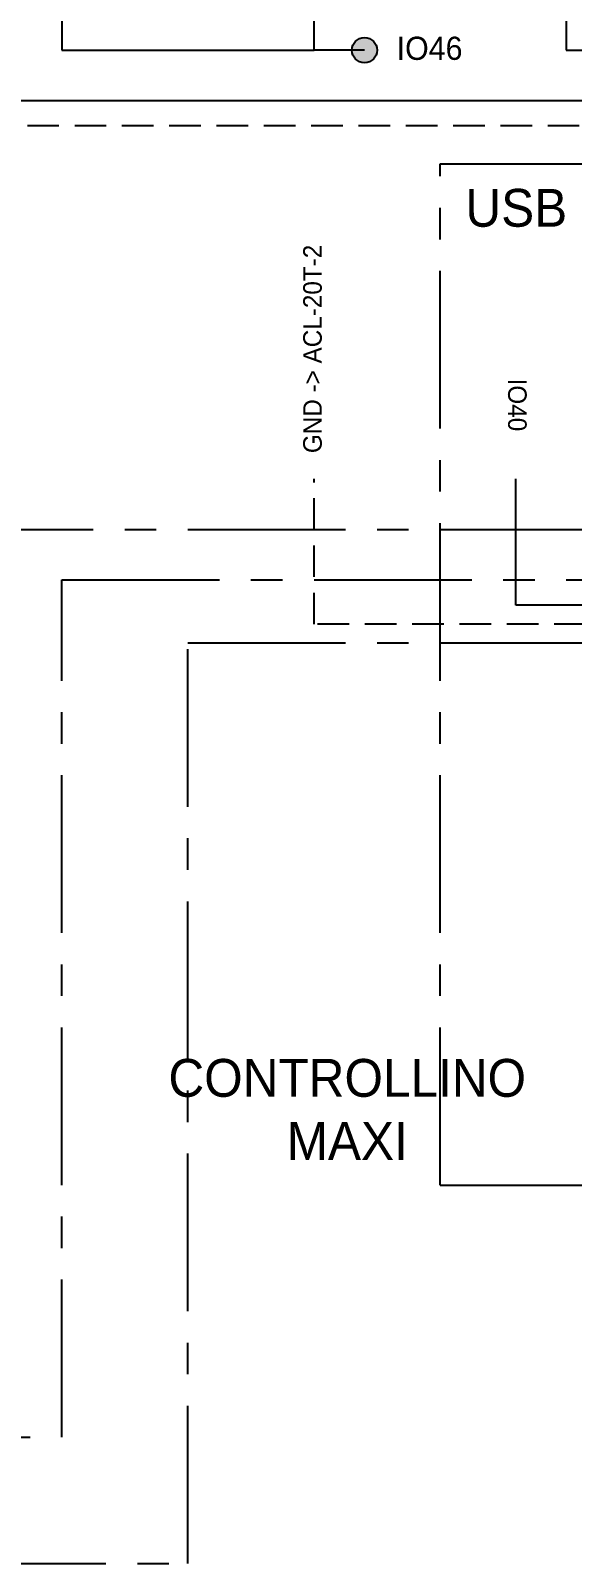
# Model space of a CAD drawing. Header units: millimetres. Extents: x 52 to 3850, y 79 to 1546.
# Drawn here: x 1113.9 to 1221.2, y 825 to 1128.9 of the extents above; entities that cross this region are included whole.
import ezdxf

# ---------------------------------------------------------------- set-up
doc = ezdxf.new("R2010")
doc.units = ezdxf.units.MM
doc.header["$LTSCALE"] = 25
doc.linetypes.add('CENTER', pattern=[2, 1.25, -0.25, 0.25, -0.25])
doc.linetypes.add('HIDDEN', pattern=[0.375, 0.25, -0.125])
doc.layers.add('BOM', color=7, linetype='Continuous', lineweight=25)
doc.layers.add('Terminal_IO', color=3, linetype='Continuous', lineweight=25)
for name, color, linetype in [('Power_12V', 50, 'Continuous'), ('Power_24V', 40, 'Continuous'), ('Power_GND', 7, 'HIDDEN'), ('Wire_Communication', 140, 'CENTER')]:
    doc.layers.add(name, color=color, linetype=linetype)
doc.styles.add('STD', font='Gulim.ttf', dxfattribs={"height": 15})

msp = doc.modelspace()

# ---------------------------------------------------------------- hatches: boundary and pattern name
at = {"layer": 'Power_24V'}
h = msp.add_hatch(color=256, dxfattribs=at)
h.dxf.hatch_style = 1
edge = h.paths.add_edge_path()
edge.add_arc((1180, 1125), 2.5, 0, 360)

# ---------------------------------------------------------------- linework, layer by layer
at = {"layer": 'BOM'}
for points in [[(1120, 1125), (1170, 1125), (1170, 1175), (1120, 1175)], [(1220, 1125), (1295, 1125), (1295, 1175), (1220, 1175)]]:
    msp.add_lwpolyline(points, close=True, dxfattribs=at)
at = {"layer": 'Power_12V'}
msp.add_line((1035, 1115), (1315, 1115), dxfattribs=at)
at = {"layer": 'Power_24V'}
msp.add_line((1180, 1125), (1170, 1125), dxfattribs=at)
msp.add_circle((1180, 1125), 2.5, dxfattribs=at)
at = {"layer": 'Power_GND'}
for p, q in [((1306.95, 1110), (1040, 1110)), ((1170, 1011.19), (1170, 1040)), ((1242.6, 1011.19), (1170, 1011.19))]:
    msp.add_line(p, q, dxfattribs=at)
at = {"layer": 'Terminal_IO'}
for p, q in [((1210, 1015), (1210, 1040)), ((1234.39, 1015), (1210, 1015))]:
    msp.add_line(p, q, dxfattribs=at)
at = {"layer": 'Wire_Communication'}
for p, q in [((1195, 900), (1195, 1102.5)), ((1195, 1102.5), (1245, 1102.5)), ((1095, 1030), (1252.5, 1030)), ((1120, 850), (1120, 1020)), ((1120, 1020), (1270, 1020)), ((1145, 825), (1145, 1007.5)), ((1145, 1007.5), (1287.5, 1007.5)), ((1195, 900), (1240, 900)), ((782.5, 850), (1120, 850)), ((847.5, 825), (1145, 825))]:
    msp.add_line(p, q, dxfattribs=at)

# ---------------------------------------------------------------- texts
at = {"layer": 'BOM', "insert": (1143.97, 925), "char_height": 7.5, "attachment_point": 1, "style": 'STD'}
msp.add_mtext_dynamic_manual_height_columns('\\pxqc;CONTROLLINO MAXI', width=65.2325, gutter_width=37.5, heights=[0], dxfattribs=at)
at = {"layer": 'Power_24V', "insert": (1186.38, 1127.68), "char_height": 4.599, "attachment_point": 1, "style": 'STD'}
msp.add_mtext_dynamic_manual_height_columns('IO46', width=52.3693, gutter_width=22.99, heights=[0], dxfattribs=at)
at = {"layer": 'Power_GND', "insert": (1167.86, 1045.11), "char_height": 3.6791, "attachment_point": 1, "rotation": 90, "style": 'STD'}
msp.add_mtext_dynamic_manual_height_columns('GND -> ACL-20T-2', width=63.8699, gutter_width=0, heights=[2.52], dxfattribs=at)
at = {"layer": 'Terminal_IO', "insert": (1212.14, 1059.89), "char_height": 3.679, "attachment_point": 1, "rotation": 270, "style": 'STD'}
msp.add_mtext_dynamic_manual_height_columns('IO40', width=63.8699, gutter_width=0, heights=[2.52], dxfattribs=at)
at = {"layer": 'Wire_Communication', "insert": (1200, 1097.5), "char_height": 7.5, "attachment_point": 1, "style": 'STD'}
msp.add_mtext_dynamic_manual_height_columns('\\pxql;USB', width=65.2325, gutter_width=37.5, heights=[0], dxfattribs=at)

doc.saveas('drawing.dxf')
